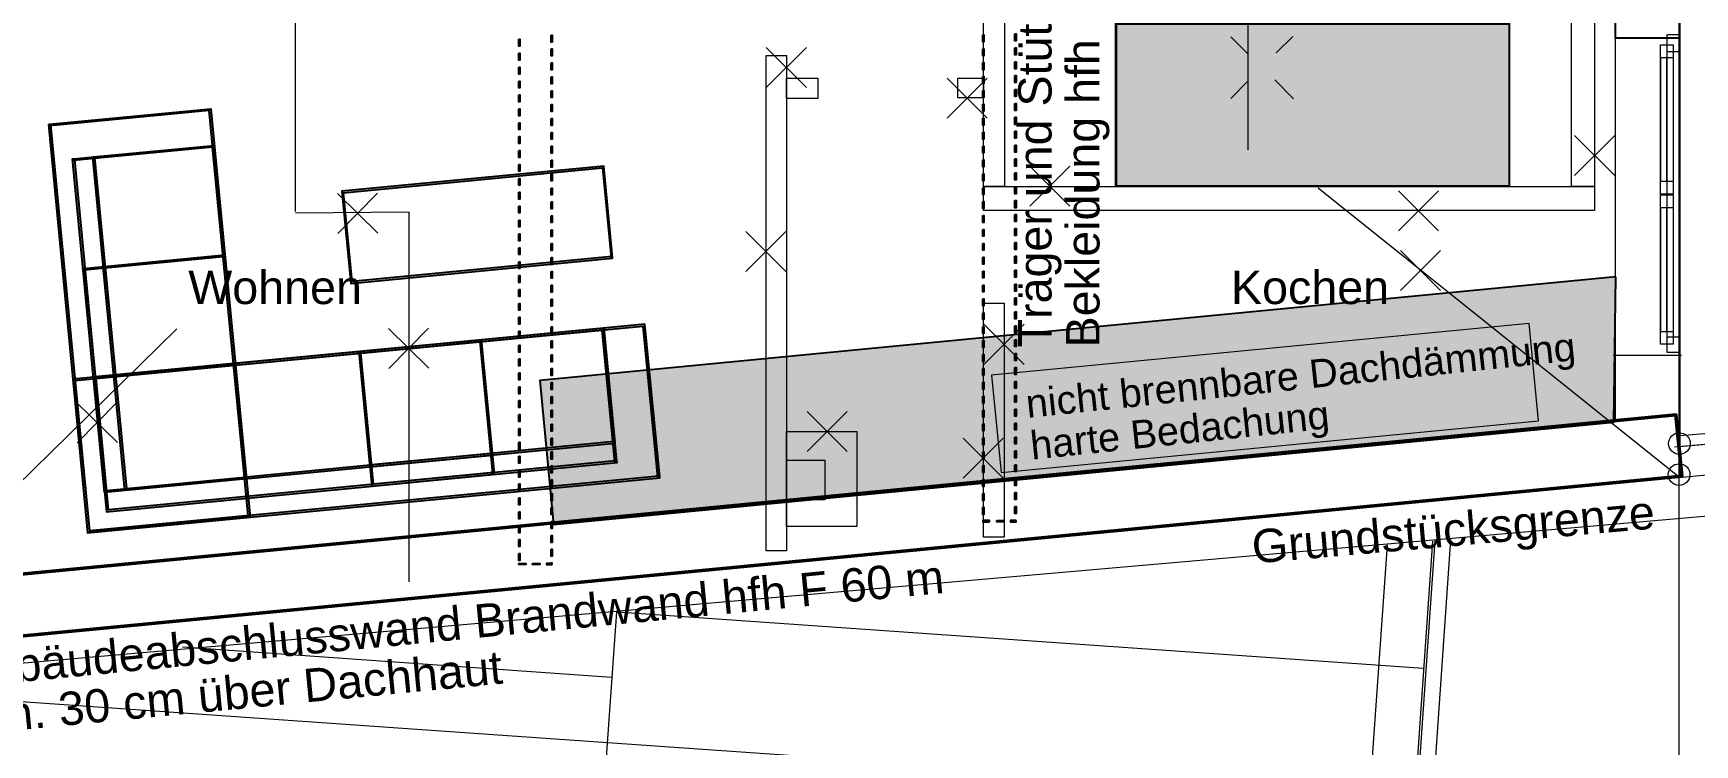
# Model space of a CAD drawing. Header units: millimetres. Extents: x 1501 to 41669, y -35 to 29713.
# Drawn here: x 6670 to 16788, y 6145 to 10480 of the extents above; entities that cross this region are included whole.
import ezdxf

# ---------------------------------------------------------------- set-up
doc = ezdxf.new("R2010")
doc.units = ezdxf.units.MM
doc.header["$LTSCALE"] = 50
doc.linetypes.add('PDF_56-4_56-4_0-0_0-0', pattern=[112.8, 56.4, -56.4, 0, 0])
for name, color, linetype in [('00_Wand_Bestand', 7, 'Continuous'), ('03_Sanitaer', 5, 'Continuous'), ('05_Linien_stark', 7, 'Continuous'), ('06_Linien_fein', 3, 'Continuous'), ('07_Bemassung', 6, 'Continuous'), ('10_Text', 7, 'Continuous'), ('11_Sonstiges', 30, 'Continuous')]:
    doc.layers.add(name, color=color, linetype=linetype)
doc.styles.add('PLAN', font='arial.ttf')

msp = doc.modelspace()

# ---------------------------------------------------------------- hatches: boundary and pattern name
at = {"layer": '00_Wand_Bestand'}
for points in [[(6770, 9921), (6769, 9926), (7751, 10020), (7991, 7532), (7003, 7437), (6764, 9925), (6769, 9926), (6770, 9921), (6775, 9921), (7013, 7448), (7979, 7541), (7741, 10009), (6770, 9916), (6770, 9921), (6775, 9921)], [(6914, 9710), (6914, 9715), (7772, 9797), (7968, 7766), (7104, 7683), (6909, 9714), (6914, 9715), (6914, 9710), (6920, 9710), (7114, 7694), (7956, 7775), (7762, 9786), (6915, 9705), (6914, 9710), (6920, 9710)], [(7038, 9722), (7037, 9727), (7772, 9797), (7968, 7766), (7227, 7695), (7032, 9726), (7037, 9727), (7038, 9722), (7043, 9722), (7237, 7706), (7956, 7775), (7762, 9786), (7038, 9717), (7038, 9722), (7043, 9722)], [(10194, 9114), (10197, 9114), (10144, 9671), (8550, 9518), (8604, 8956), (10198, 9109), (10197, 9114), (10194, 9114), (10193, 9119), (8611, 8967), (8559, 9508), (10137, 9660), (10190, 9114), (10194, 9114), (10193, 9119)], [(6979, 9041), (6978, 9046), (7837, 9129), (7901, 8461), (7037, 8377), (6973, 9046), (6978, 9046), (6979, 9041), (6984, 9042), (7047, 8388), (7889, 8469), (7827, 9118), (6979, 9037), (6979, 9041), (6984, 9042)], [(7102, 9053), (7102, 9058), (7837, 9129), (7901, 8459), (7161, 8388), (7096, 9058), (7102, 9058), (7102, 9053), (7108, 9054), (7171, 8398), (7889, 8468), (7827, 9118), (7103, 9048), (7102, 9053), (7108, 9054)], [(10478, 7776), (10485, 7777), (10395, 8708), (6911, 8373), (7001, 7437), (10485, 7772), (10485, 7777), (10478, 7776), (10477, 7782), (7014, 7448), (6926, 8364), (10382, 8696), (10471, 7776), (10478, 7776), (10477, 7782)], [(10217, 7869), (10224, 7870), (10146, 8684), (7036, 8385), (7115, 7565), (10225, 7865), (10224, 7870), (10217, 7869), (10216, 7875), (7129, 7577), (7052, 8376), (10132, 8672), (10209, 7869), (10217, 7869), (10216, 7875)], [(10208, 7987), (10213, 7987), (10146, 8684), (7890, 8467), (7958, 7765), (10214, 7982), (10213, 7987), (10208, 7987), (10207, 7992), (7968, 7776), (7902, 8457), (10136, 8673), (10202, 7986), (10208, 7987), (10207, 7992)], [(9461, 7915), (9467, 7915), (9399, 8612), (8653, 8540), (8720, 7838), (9467, 7910), (9467, 7915), (9461, 7915), (9461, 7920), (8730, 7850), (8665, 8531), (9389, 8601), (9456, 7914), (9461, 7915), (9461, 7920)], [(9472, 7798), (9478, 7798), (9399, 8612), (8653, 8540), (8732, 7721), (9478, 7793), (9478, 7798), (9472, 7798), (9472, 7803), (8742, 7733), (8665, 8531), (9389, 8601), (9467, 7797), (9472, 7798), (9472, 7803)]]:
    msp.add_hatch(color=7, dxfattribs=at).paths.add_polyline_path(points)
at = {"layer": '03_Sanitaer', "transparency": 33554572}
msp.add_hatch(color=7, dxfattribs=at).paths.add_polyline_path([(13263, 10541), (15659, 10541), (15659, 9547), (13263, 9547)])
at = {"layer": '11_Sonstiges', "transparency": 33554559}
msp.add_hatch(color=7, dxfattribs=at).paths.add_polyline_path([(16307, 8995), (9754, 8364), (9838, 7488), (16296, 8110)])

# ---------------------------------------------------------------- linework, layer by layer
at = {"layer": '00_Wand_Bestand'}
for points in [[(6770, 9921), (6769, 9926), (7751, 10020), (7991, 7532), (7003, 7437), (6764, 9925), (6769, 9926), (6770, 9921), (6775, 9921), (7013, 7448), (7979, 7541), (7741, 10009), (6770, 9916), (6770, 9921), (6775, 9921)], [(6914, 9710), (6914, 9715), (7772, 9797), (7968, 7766), (7104, 7683), (6909, 9714), (6914, 9715), (6914, 9710), (6920, 9710), (7114, 7694), (7956, 7775), (7762, 9786), (6915, 9705), (6914, 9710), (6920, 9710)], [(7038, 9722), (7037, 9727), (7772, 9797), (7968, 7766), (7227, 7695), (7032, 9726), (7037, 9727), (7038, 9722), (7043, 9722), (7237, 7706), (7956, 7775), (7762, 9786), (7038, 9717), (7038, 9722), (7043, 9722)], [(10194, 9114), (10197, 9114), (10144, 9671), (8550, 9518), (8604, 8956), (10198, 9109), (10197, 9114), (10194, 9114), (10193, 9119), (8611, 8967), (8559, 9508), (10137, 9660), (10190, 9114), (10194, 9114), (10193, 9119)], [(6979, 9041), (6978, 9046), (7837, 9129), (7901, 8461), (7037, 8377), (6973, 9046), (6978, 9046), (6979, 9041), (6984, 9042), (7047, 8388), (7889, 8469), (7827, 9118), (6979, 9037), (6979, 9041), (6984, 9042)], [(7102, 9053), (7102, 9058), (7837, 9129), (7901, 8459), (7161, 8388), (7096, 9058), (7102, 9058), (7102, 9053), (7108, 9054), (7171, 8398), (7889, 8468), (7827, 9118), (7103, 9048), (7102, 9053), (7108, 9054)], [(10478, 7776), (10485, 7777), (10395, 8708), (6911, 8373), (7001, 7437), (10485, 7772), (10485, 7777), (10478, 7776), (10477, 7782), (7014, 7448), (6926, 8364), (10382, 8696), (10471, 7776), (10478, 7776), (10477, 7782)], [(10217, 7869), (10224, 7870), (10146, 8684), (7036, 8385), (7115, 7565), (10225, 7865), (10224, 7870), (10217, 7869), (10216, 7875), (7129, 7577), (7052, 8376), (10132, 8672), (10209, 7869), (10217, 7869), (10216, 7875)], [(10208, 7987), (10213, 7987), (10146, 8684), (7890, 8467), (7958, 7765), (10214, 7982), (10213, 7987), (10208, 7987), (10207, 7992), (7968, 7776), (7902, 8457), (10136, 8673), (10202, 7986), (10208, 7987), (10207, 7992)], [(9461, 7915), (9467, 7915), (9399, 8612), (8653, 8540), (8720, 7838), (9467, 7910), (9467, 7915), (9461, 7915), (9461, 7920), (8730, 7850), (8665, 8531), (9389, 8601), (9456, 7914), (9461, 7915), (9461, 7920)], [(9472, 7798), (9478, 7798), (9399, 8612), (8653, 8540), (8732, 7721), (9478, 7793), (9478, 7798), (9472, 7798), (9472, 7803), (8742, 7733), (8665, 8531), (9389, 8601), (9467, 7797), (9472, 7798), (9472, 7803)]]:
    msp.add_lwpolyline(points, close=True, dxfattribs=at)
at = {"layer": '03_Sanitaer'}
msp.add_lwpolyline([(13263, 10541), (15659, 10541), (15659, 9547), (13263, 9547)], close=True, dxfattribs=at)
at = {"layer": '05_Linien_stark', "lineweight": 18}
for p, q in [((13963, 10458), (14064, 10357)), ((14341, 10460), (14240, 10360)), ((14063, 10183), (13962, 10083)), ((14230, 10196), (14345, 10081))]:
    msp.add_line(p, q, dxfattribs=at)
at = {"layer": '05_Linien_stark', "lineweight": 20}
for p, q in [((16291, 8518), (16707, 8518)), ((16301, 8113), (16301, 8527))]:
    msp.add_line(p, q, dxfattribs=at)
for points in [[(16695, 15976), (16695, 7963), (18929, 8156), (18929, 15976)], [(16697, 15927), (16697, 8030), (18879, 8206), (18879, 15927)], [(16620, 10472), (16695, 10472), (16695, 8628), (16620, 8628)], [(16580, 10409), (16656, 10409), (16656, 9499), (16580, 9499)], [(16581, 10333), (16656, 10333), (16656, 9577), (16581, 9577)], [(16620, 10369), (16695, 10369), (16695, 8534), (16620, 8534)], [(16580, 9496), (16656, 9496), (16656, 8585), (16580, 8585)], [(16581, 9418), (16656, 9418), (16656, 8661), (16581, 8661)]]:
    msp.add_lwpolyline(points, close=True, dxfattribs=at)
at = {"layer": '05_Linien_stark', "lineweight": 15}
for points in [[(16037, 15597), (16177, 15597), (16177, 9547), (16037, 9547)], [(11133, 10344), (11257, 10344), (11257, 7326), (11133, 7326)], [(11257, 10207), (11447, 10207), (11447, 10082), (11257, 10082)], [(11258, 8053), (11685, 8053), (11685, 7475), (11258, 7475)], [(11259, 7879), (11491, 7879), (11491, 7637), (11259, 7637)]]:
    msp.add_lwpolyline(points, close=True, dxfattribs=at)
at = {"layer": '05_Linien_stark', "lineweight": 18}
msp.add_lwpolyline([(13268, 10536), (15655, 10536), (15655, 9551), (13268, 9551)], close=True, dxfattribs=at)
at = {"layer": '05_Linien_stark', "lineweight": 25}
msp.add_lwpolyline([(16306, 10592), (16693, 10592), (16693, 10450), (16306, 10450)], close=True, dxfattribs=at)
at = {"layer": '05_Linien_stark', "lineweight": 50}
msp.add_lwpolyline([(5730, 7102), (5766, 6727), (16709, 7781), (16673, 8155)], close=True, dxfattribs=at)
at = {"layer": '06_Linien_fein', "linetype": 'PDF_56-4_56-4_0-0_0-0', "lineweight": 9}
for p, q in [((16306, 8130), (16306, 20668)), ((14068, 9770), (14068, 19105)), ((8960, 9390), (8267, 9384)), ((8959, 7138), (8959, 9392))]:
    msp.add_line(p, q, dxfattribs=at)
at = {"layer": '06_Linien_fein', "lineweight": 5}
for p, q in [((11134, 10150), (11378, 10394)), ((11378, 10150), (11134, 10394)), ((11134, 10150), (11378, 10394)), ((11378, 10150), (11134, 10394)), ((16056, 9613), (16301, 9857)), ((16301, 9613), (16056, 9857)), ((16056, 9613), (16301, 9857)), ((16301, 9613), (16056, 9857)), ((12739, 9426), (12983, 9671)), ((12983, 9426), (12739, 9671)), ((12739, 9426), (12983, 9671)), ((12983, 9426), (12739, 9671)), ((14984, 9276), (15228, 9520)), ((15228, 9276), (14984, 9520)), ((14984, 9276), (15228, 9520)), ((15228, 9276), (14984, 9520)), ((8768, 9261), (8522, 9504)), ((8768, 9261), (8522, 9504)), ((8524, 9259), (8766, 9506)), ((8524, 9259), (8766, 9506)), ((11009, 9028), (11253, 9272)), ((11253, 9028), (11009, 9272)), ((11009, 9028), (11253, 9272)), ((11253, 9028), (11009, 9272)), ((14996, 8912), (15240, 9156)), ((15240, 8912), (14996, 9156)), ((14996, 8912), (15240, 9156)), ((15240, 8912), (14996, 9156)), ((9079, 8439), (8833, 8681)), ((9079, 8439), (8833, 8681)), ((8835, 8437), (9077, 8683)), ((8835, 8437), (9077, 8683)), ((7182, 7987), (6936, 8229)), ((7182, 7987), (6936, 8229)), ((6938, 7985), (7180, 8232)), ((6938, 7985), (7180, 8232)), ((11383, 7932), (11627, 8176)), ((11627, 7932), (11383, 8176)), ((11383, 7932), (11627, 8176)), ((11627, 7932), (11383, 8176))]:
    msp.add_line(p, q, dxfattribs=at)
at = {"layer": '06_Linien_fein', "lineweight": 9}
for p, q in [((16619, 9575), (16619, 10336)), ((16619, 8658), (16619, 9420)), ((5166, 6517), (17014, 7553)), ((14928, 3387), (15208, 7390)), ((15021, 3358), (15303, 7393)), ((14632, 3297), (14917, 7364)), ((14916, 3415), (15194, 7386)), ((9734, -35), (10223, 6956)), ((10225, 6956), (15136, 6612)), ((7579, 6741), (10192, 6558)), ((5305, 6500), (15072, 5817))]:
    msp.add_line(p, q, dxfattribs=at)
at = {"layer": '06_Linien_fein', "lineweight": 5}
msp.add_lwpolyline([(15837, 8119), (15780, 8712), (12506, 8397), (12564, 7804)], close=True, dxfattribs=at)
at = {"layer": '07_Bemassung', "lineweight": 9}
msp.add_line((16694, 5350), (16694, 21088), dxfattribs=at)
at = {"layer": '07_Bemassung', "linetype": 'PDF_56-4_56-4_0-0_0-0', "lineweight": 9}
for p, q in [((8266, 9393), (8266, 18310)), ((5532, 6703), (11129, 12203)), ((16696, 7774), (11166, 12204))]:
    msp.add_line(p, q, dxfattribs=at)
at = {"layer": '07_Bemassung', "lineweight": 5}
for p, q in [((12236, 9963), (12480, 10207)), ((12480, 9963), (12236, 10207)), ((12236, 9963), (12480, 10207)), ((12480, 9963), (12236, 10207)), ((12459, 8462), (12704, 8707)), ((12704, 8462), (12459, 8707)), ((12459, 8462), (12704, 8707)), ((12704, 8462), (12459, 8707)), ((12333, 7769), (12577, 8013)), ((12577, 7769), (12333, 8013)), ((12333, 7769), (12577, 8013)), ((12577, 7769), (12333, 8013))]:
    msp.add_line(p, q, dxfattribs=at)
at = {"layer": '07_Bemassung', "lineweight": 15}
for p, q in [((16665, 7960), (38271, 9851)), ((3920, 6544), (18185, 7917))]:
    msp.add_line(p, q, dxfattribs=at)
at = {"layer": '07_Bemassung', "lineweight": 20}
msp.add_line((16699, 7776), (16699, 8527), dxfattribs=at)
at = {"layer": '07_Bemassung', "lineweight": 15}
for points in [[(12456, 11304), (12584, 11304), (12584, 9547), (12456, 9547)], [(12301, 10207), (12456, 10207), (12456, 10086), (12301, 10086)], [(12456, 9546), (16177, 9546), (16177, 9400), (12456, 9400)], [(12456, 8836), (12582, 8836), (12582, 7410), (12456, 7410)]]:
    msp.add_lwpolyline(points, close=True, dxfattribs=at)
at = {"layer": '07_Bemassung'}
for points in [[(9627, 10443), (9634, 10443), (9634, 10401), (9627, 10401)], [(9823, 10469), (9830, 10469), (9830, 10426), (9823, 10426)], [(12452, 10470), (12459, 10470), (12459, 10428), (12452, 10428)], [(12648, 10476), (12655, 10476), (12655, 10433), (12648, 10433)], [(9627, 10358), (9634, 10358), (9634, 10316), (9627, 10316)], [(9823, 10384), (9830, 10384), (9830, 10342), (9823, 10342)], [(12452, 10385), (12459, 10385), (12459, 10343), (12452, 10343)], [(12648, 10391), (12655, 10391), (12655, 10349), (12648, 10349)], [(9627, 10274), (9634, 10274), (9634, 10231), (9627, 10231)], [(9823, 10299), (9830, 10299), (9830, 10257), (9823, 10257)], [(12452, 10301), (12459, 10301), (12459, 10258), (12452, 10258)], [(12648, 10306), (12655, 10306), (12655, 10264), (12648, 10264)], [(12648, 10222), (12655, 10222), (12655, 10179), (12648, 10179)], [(9627, 10189), (9634, 10189), (9634, 10147), (9627, 10147)], [(9823, 10215), (9830, 10215), (9830, 10172), (9823, 10172)], [(9823, 10130), (9830, 10130), (9830, 10088), (9823, 10088)], [(12452, 10216), (12459, 10216), (12459, 10174), (12452, 10174)], [(12452, 10132), (12459, 10132), (12459, 10089), (12452, 10089)], [(12648, 10137), (12655, 10137), (12655, 10095), (12648, 10095)], [(9627, 10104), (9634, 10104), (9634, 10062), (9627, 10062)], [(9627, 10020), (9634, 10020), (9634, 9977), (9627, 9977)], [(9823, 10045), (9830, 10045), (9830, 10003), (9823, 10003)], [(12452, 10047), (12459, 10047), (12459, 10005), (12452, 10005)], [(12648, 10052), (12655, 10052), (12655, 10010), (12648, 10010)], [(9627, 9935), (9634, 9935), (9634, 9893), (9627, 9893)], [(9823, 9961), (9830, 9961), (9830, 9918), (9823, 9918)], [(12452, 9962), (12459, 9962), (12459, 9920), (12452, 9920)], [(12648, 9968), (12655, 9968), (12655, 9925), (12648, 9925)], [(9627, 9850), (9634, 9850), (9634, 9808), (9627, 9808)], [(9823, 9876), (9830, 9876), (9830, 9834), (9823, 9834)], [(12452, 9878), (12459, 9878), (12459, 9835), (12452, 9835)], [(12648, 9883), (12655, 9883), (12655, 9841), (12648, 9841)], [(9627, 9766), (9634, 9766), (9634, 9723), (9627, 9723)], [(9823, 9791), (9830, 9791), (9830, 9749), (9823, 9749)], [(12452, 9793), (12459, 9793), (12459, 9751), (12452, 9751)], [(12648, 9798), (12655, 9798), (12655, 9756), (12648, 9756)], [(9627, 9681), (9634, 9681), (9634, 9639), (9627, 9639)], [(9823, 9707), (9830, 9707), (9830, 9664), (9823, 9664)], [(9823, 9622), (9830, 9622), (9830, 9580), (9823, 9580)], [(12452, 9708), (12459, 9708), (12459, 9666), (12452, 9666)], [(12452, 9624), (12459, 9624), (12459, 9581), (12452, 9581)], [(12648, 9714), (12655, 9714), (12655, 9671), (12648, 9671)], [(12648, 9629), (12655, 9629), (12655, 9587), (12648, 9587)], [(9627, 9596), (9634, 9596), (9634, 9554), (9627, 9554)], [(9627, 9512), (9634, 9512), (9634, 9469), (9627, 9469)], [(9823, 9537), (9830, 9537), (9830, 9495), (9823, 9495)], [(12452, 9539), (12459, 9539), (12459, 9497), (12452, 9497)], [(12648, 9544), (12655, 9544), (12655, 9502), (12648, 9502)], [(9627, 9427), (9634, 9427), (9634, 9385), (9627, 9385)], [(9823, 9453), (9830, 9453), (9830, 9410), (9823, 9410)], [(12452, 9454), (12459, 9454), (12459, 9412), (12452, 9412)], [(12648, 9460), (12655, 9460), (12655, 9417), (12648, 9417)], [(9627, 9342), (9634, 9342), (9634, 9300), (9627, 9300)], [(9823, 9368), (9830, 9368), (9830, 9326), (9823, 9326)], [(12452, 9370), (12459, 9370), (12459, 9327), (12452, 9327)], [(12648, 9375), (12655, 9375), (12655, 9333), (12648, 9333)], [(9627, 9258), (9634, 9258), (9634, 9215), (9627, 9215)], [(9823, 9283), (9830, 9283), (9830, 9241), (9823, 9241)], [(12452, 9285), (12459, 9285), (12459, 9243), (12452, 9243)], [(12648, 9290), (12655, 9290), (12655, 9248), (12648, 9248)], [(9627, 9173), (9634, 9173), (9634, 9131), (9627, 9131)], [(9823, 9199), (9830, 9199), (9830, 9156), (9823, 9156)], [(9823, 9114), (9830, 9114), (9830, 9072), (9823, 9072)], [(12452, 9200), (12459, 9200), (12459, 9158), (12452, 9158)], [(12452, 9116), (12459, 9116), (12459, 9073), (12452, 9073)], [(12648, 9206), (12655, 9206), (12655, 9163), (12648, 9163)], [(12648, 9121), (12655, 9121), (12655, 9079), (12648, 9079)], [(9627, 9088), (9634, 9088), (9634, 9046), (9627, 9046)], [(9823, 9029), (9830, 9029), (9830, 8987), (9823, 8987)], [(12452, 9031), (12459, 9031), (12459, 8989), (12452, 8989)], [(12648, 9036), (12655, 9036), (12655, 8994), (12648, 8994)], [(9627, 9004), (9634, 9004), (9634, 8961), (9627, 8961)], [(9627, 8919), (9634, 8919), (9634, 8877), (9627, 8877)], [(16307, 8995), (9754, 8364), (9838, 7488), (16296, 8110)], [(9823, 8945), (9830, 8945), (9830, 8902), (9823, 8902)], [(12452, 8946), (12459, 8946), (12459, 8904), (12452, 8904)], [(12648, 8952), (12655, 8952), (12655, 8909), (12648, 8909)], [(9627, 8834), (9634, 8834), (9634, 8792), (9627, 8792)], [(9823, 8860), (9830, 8860), (9830, 8818), (9823, 8818)], [(12452, 8862), (12459, 8862), (12459, 8819), (12452, 8819)], [(12648, 8867), (12655, 8867), (12655, 8825), (12648, 8825)], [(9627, 8750), (9634, 8750), (9634, 8707), (9627, 8707)], [(9823, 8775), (9830, 8775), (9830, 8733), (9823, 8733)], [(12452, 8777), (12459, 8777), (12459, 8735), (12452, 8735)], [(12648, 8782), (12655, 8782), (12655, 8740), (12648, 8740)], [(9627, 8665), (9634, 8665), (9634, 8623), (9627, 8623)], [(9823, 8691), (9830, 8691), (9830, 8648), (9823, 8648)], [(9823, 8606), (9830, 8606), (9830, 8564), (9823, 8564)], [(12452, 8692), (12459, 8692), (12459, 8650), (12452, 8650)], [(12452, 8608), (12459, 8608), (12459, 8565), (12452, 8565)], [(12648, 8698), (12655, 8698), (12655, 8655), (12648, 8655)], [(12648, 8613), (12655, 8613), (12655, 8571), (12648, 8571)], [(9627, 8580), (9634, 8580), (9634, 8538), (9627, 8538)], [(9823, 8521), (9830, 8521), (9830, 8479), (9823, 8479)], [(12452, 8523), (12459, 8523), (12459, 8481), (12452, 8481)], [(12648, 8528), (12655, 8528), (12655, 8486), (12648, 8486)], [(9627, 8496), (9634, 8496), (9634, 8453), (9627, 8453)], [(9627, 8411), (9634, 8411), (9634, 8369), (9627, 8369)], [(9823, 8437), (9830, 8437), (9830, 8394), (9823, 8394)], [(12452, 8438), (12459, 8438), (12459, 8396), (12452, 8396)], [(12648, 8444), (12655, 8444), (12655, 8401), (12648, 8401)], [(9627, 8326), (9634, 8326), (9634, 8284), (9627, 8284)], [(9823, 8352), (9830, 8352), (9830, 8310), (9823, 8310)], [(12452, 8354), (12459, 8354), (12459, 8311), (12452, 8311)], [(12648, 8359), (12655, 8359), (12655, 8317), (12648, 8317)], [(9627, 8242), (9634, 8242), (9634, 8199), (9627, 8199)], [(9823, 8267), (9830, 8267), (9830, 8225), (9823, 8225)], [(12452, 8269), (12459, 8269), (12459, 8227), (12452, 8227)], [(12648, 8274), (12655, 8274), (12655, 8232), (12648, 8232)], [(9627, 8157), (9634, 8157), (9634, 8115), (9627, 8115)], [(9823, 8183), (9830, 8183), (9830, 8140), (9823, 8140)], [(9823, 8098), (9830, 8098), (9830, 8056), (9823, 8056)], [(12452, 8184), (12459, 8184), (12459, 8142), (12452, 8142)], [(12452, 8100), (12459, 8100), (12459, 8057), (12452, 8057)], [(12648, 8190), (12655, 8190), (12655, 8147), (12648, 8147)], [(12648, 8105), (12655, 8105), (12655, 8063), (12648, 8063)], [(9627, 8072), (9634, 8072), (9634, 8030), (9627, 8030)], [(9823, 8013), (9830, 8013), (9830, 7971), (9823, 7971)], [(12452, 8015), (12459, 8015), (12459, 7973), (12452, 7973)], [(12648, 8020), (12655, 8020), (12655, 7978), (12648, 7978)], [(9627, 7988), (9634, 7988), (9634, 7945), (9627, 7945)], [(9627, 7903), (9634, 7903), (9634, 7861), (9627, 7861)], [(9823, 7929), (9830, 7929), (9830, 7886), (9823, 7886)], [(12452, 7930), (12459, 7930), (12459, 7888), (12452, 7888)], [(12648, 7936), (12655, 7936), (12655, 7893), (12648, 7893)], [(9627, 7818), (9634, 7818), (9634, 7776), (9627, 7776)], [(9823, 7844), (9830, 7844), (9830, 7802), (9823, 7802)], [(12452, 7846), (12459, 7846), (12459, 7803), (12452, 7803)], [(12648, 7851), (12655, 7851), (12655, 7809), (12648, 7809)], [(9627, 7734), (9634, 7734), (9634, 7691), (9627, 7691)], [(9823, 7759), (9830, 7759), (9830, 7717), (9823, 7717)], [(12452, 7761), (12459, 7761), (12459, 7719), (12452, 7719)], [(12648, 7766), (12655, 7766), (12655, 7724), (12648, 7724)], [(9627, 7649), (9634, 7649), (9634, 7607), (9627, 7607)], [(9823, 7675), (9830, 7675), (9830, 7632), (9823, 7632)], [(9823, 7590), (9830, 7590), (9830, 7548), (9823, 7548)], [(12452, 7676), (12459, 7676), (12459, 7634), (12452, 7634)], [(12452, 7592), (12459, 7592), (12459, 7549), (12452, 7549)], [(12648, 7682), (12655, 7682), (12655, 7639), (12648, 7639)], [(12648, 7597), (12655, 7597), (12655, 7555), (12648, 7555)], [(9627, 7564), (9634, 7564), (9634, 7522), (9627, 7522)], [(9823, 7505), (9830, 7505), (9830, 7463), (9823, 7463)], [(12494, 7504), (12494, 7511), (12452, 7511), (12452, 7504)], [(12537, 7511), (12579, 7511), (12579, 7504), (12537, 7504)], [(12655, 7512), (12648, 7512), (12648, 7511), (12621, 7511), (12621, 7504), (12655, 7504)], [(9627, 7480), (9634, 7480), (9634, 7437), (9627, 7437)], [(9627, 7395), (9634, 7395), (9634, 7353), (9627, 7353)], [(9823, 7421), (9830, 7421), (9830, 7378), (9823, 7378)], [(9627, 7310), (9634, 7310), (9634, 7268), (9627, 7268)], [(9823, 7336), (9830, 7336), (9830, 7294), (9823, 7294)], [(9627, 7250), (9669, 7250), (9669, 7243), (9627, 7243)], [(9711, 7250), (9754, 7250), (9754, 7243), (9711, 7243)], [(9830, 7243), (9830, 7251), (9823, 7251), (9823, 7250), (9796, 7250), (9796, 7243)]]:
    msp.add_lwpolyline(points, close=True, dxfattribs=at)
at = {"layer": '07_Bemassung', "lineweight": 18}
for centre in [(16695, 7980), (16693, 7791)]:
    msp.add_circle(centre, 65.8, dxfattribs=at)

# ---------------------------------------------------------------- texts
at = {"layer": '10_Text', "style": 'PLAN'}
for s, height, rotation, p in [('Träger und Stützen nach Statik', 203.2, 90, (12871, 8566)), ('Bekleidung hfh F-60', 203.2, 90, (13163, 8566)), ('nicht brennbare Dachdämmung', 171.92, 6, (12724, 8136)), ('harte Bedachung', 171.92, 6, (12751, 7882)), ('Grundstücksgrenze', 203.2, 5, (14100, 7249)), ('Gebäudeabschlusswand Brandwand hfh F 60 m', 203.2, 5.5, (6193, 6490)), ('min. 30 cm über Dachhaut', 203.2, 5.5, (6221, 6200))]:
    msp.add_text(s, height=height, rotation=rotation, dxfattribs=at).set_placement(p)
for s, p in [('Wohnen', (7614, 8830)), ('Kochen', (13964, 8830))]:
    msp.add_text(s, height=203.2, dxfattribs=at).set_placement(p)

doc.saveas('drawing.dxf')
